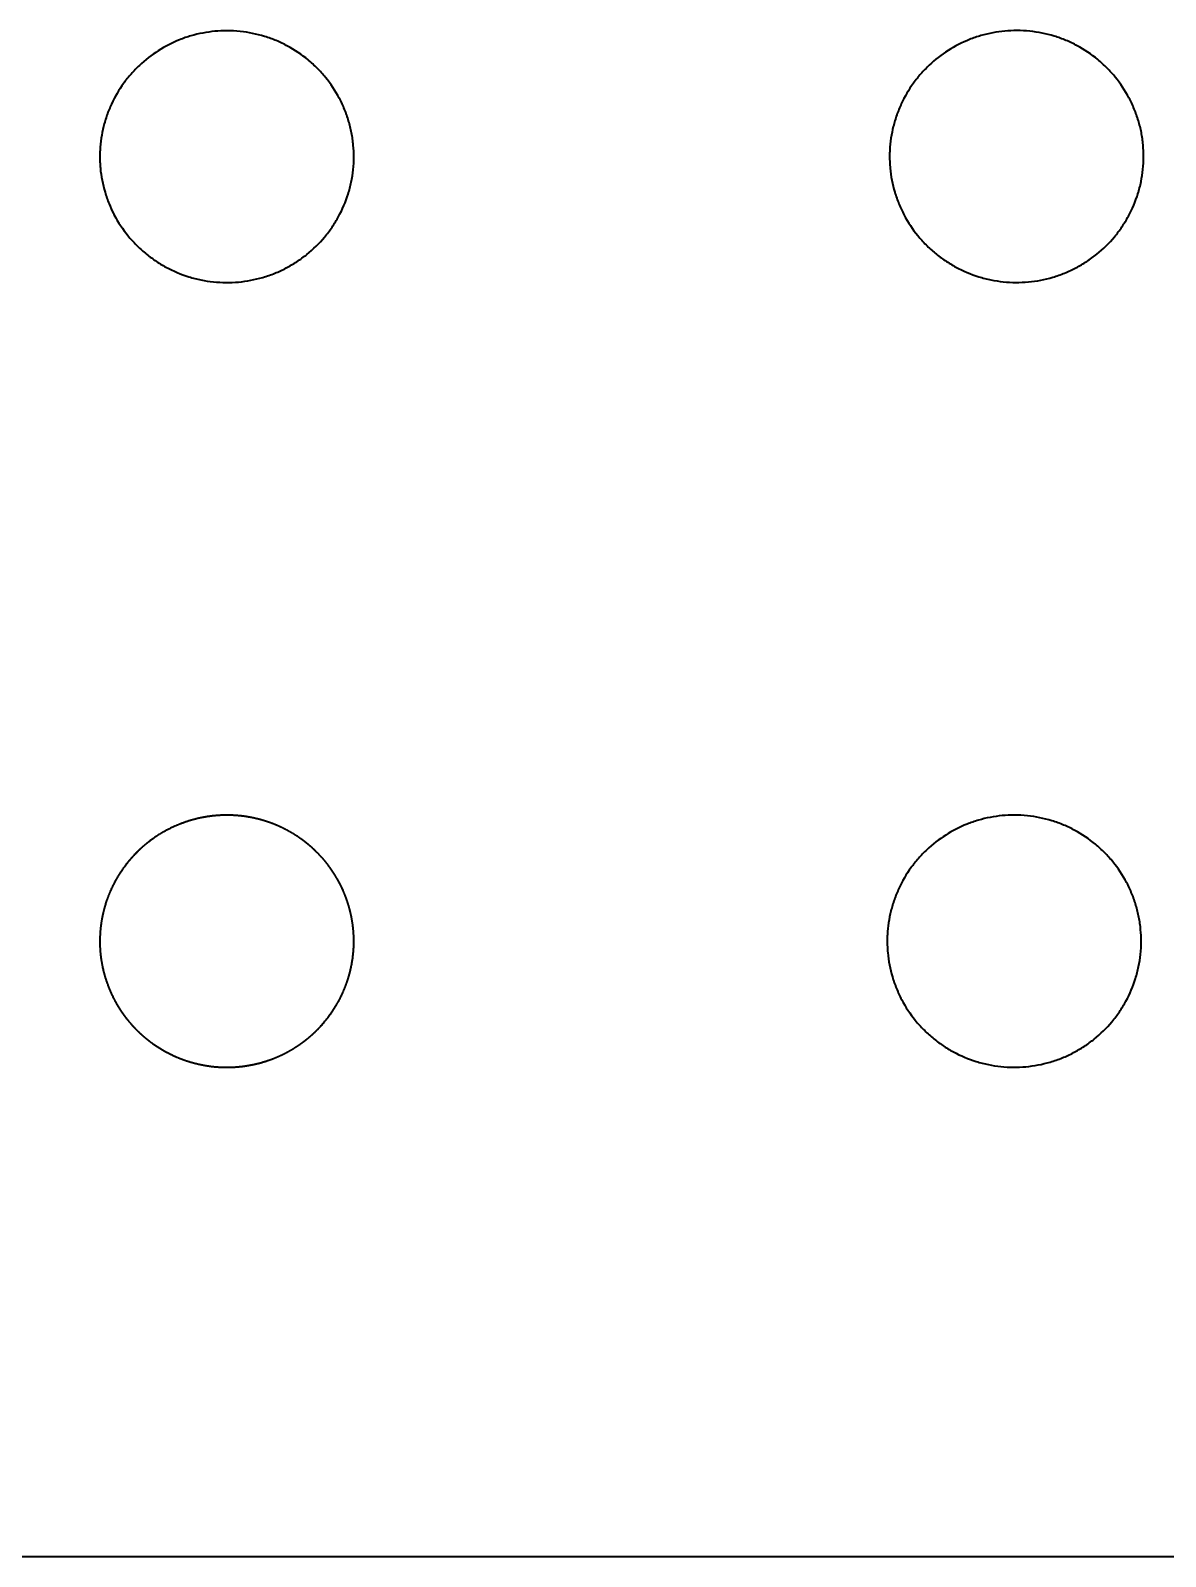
# Model space of a CAD drawing. Header units: millimetres. Extents: x 0 to 2809, y -1128 to 717.
# Drawn here: x 684.2 to 849.6, y -1085.6 to -863.4 of the extents above; entities that cross this region are included whole.
import ezdxf

# ---------------------------------------------------------------- set-up
doc = ezdxf.new("R2010")
doc.units = ezdxf.units.MM
doc.layers.add('Blocks', color=7, linetype='Continuous')
doc.layers.add('Blocks$Inner', color=7, linetype='Continuous', lineweight=25, true_color=0x007f00)
doc.layers.add('Blocks$Outline', color=7, linetype='Continuous', lineweight=35, true_color=0xff3f3f)

# ---------------------------------------------------------------- blocks, each defined once
blk = doc.blocks.new('Balcony Lounge Bench w Arm Top')
at = {"layer": 'Blocks$Inner'}
blk.add_lwpolyline([(644.49, 1263.61), (644.49, 1101.82), (644.49, 940.03), (644.49, 847.06), (644.49, 661.11), (644.49, 568.13), (644.49, 382.18), (644.49, 196.23)], dxfattribs=at)
for points, knots in [([(440.65, 863.46), (440.09, 863.46), (439.52, 863.44), (438.96, 863.38), (438.66, 863.36), (438.36, 863.32), (438.06, 863.28), (437.76, 863.23), (437.46, 863.18), (437.17, 863.13), (436.58, 863.01), (436, 862.87), (435.43, 862.7), (434.85, 862.53), (434.29, 862.33), (433.73, 862.1), (433.45, 861.98), (433.18, 861.86), (432.9, 861.73), (432.63, 861.61), (432.36, 861.47), (432.09, 861.33), (431.03, 860.76), (430.03, 860.1), (429.1, 859.34), (428.63, 858.96), (428.19, 858.55), (427.76, 858.13), (427.54, 857.91), (427.33, 857.69), (427.13, 857.47), (426.92, 857.24), (426.73, 857.02), (426.53, 856.78), (425.77, 855.85), (425.1, 854.86), (424.52, 853.79), (424.24, 853.26), (423.97, 852.7), (423.74, 852.15), (423.51, 851.59), (423.3, 851.02), (423.13, 850.44), (422.77, 849.29), (422.53, 848.11), (422.4, 846.89)], [245.081432, 245.081432, 245.081432, 245.081432, 247.565684, 247.565684, 247.565684, 248.901647, 248.901647, 248.901647, 250.230795, 250.230795, 250.230795, 252.87463, 252.87463, 252.87463, 255.519336, 255.519336, 255.519336, 256.849593, 256.849593, 256.849593, 258.185327, 258.185327, 258.185327, 263.483875, 263.483875, 263.483875, 266.139832, 266.139832, 266.139832, 267.474907, 267.474907, 267.474907, 268.80194, 268.80194, 268.80194, 274.095756, 274.095756, 274.095756, 276.762504, 276.762504, 276.762504, 279.410129, 279.410129, 279.410129, 284.715503, 284.715503, 284.715503, 284.715503]), ([(458.88, 843.02), (458.94, 843.63), (458.97, 844.24), (458.98, 844.85), (458.98, 845.46), (458.95, 846.07), (458.9, 846.68), (458.79, 847.89), (458.56, 849.07), (458.22, 850.24), (458.04, 850.82), (457.84, 851.4), (457.61, 851.96), (457.38, 852.52), (457.13, 853.07), (456.85, 853.61), (456.57, 854.14), (456.26, 854.66), (455.93, 855.17), (455.6, 855.67), (455.24, 856.16), (454.86, 856.64), (454.1, 857.58), (453.26, 858.44), (452.34, 859.21), (451.87, 859.6), (451.39, 859.96), (450.9, 860.3), (450.65, 860.47), (450.39, 860.63), (450.14, 860.79), (449.88, 860.94), (449.62, 861.1), (449.35, 861.24), (448.3, 861.81), (447.2, 862.28), (446.06, 862.64), (445.77, 862.73), (445.48, 862.81), (445.19, 862.88), (444.9, 862.96), (444.61, 863.03), (444.31, 863.09), (443.73, 863.21), (443.14, 863.3), (442.54, 863.36), (441.91, 863.43), (441.28, 863.46), (440.65, 863.46)], [213.978424, 213.978424, 213.978424, 213.978424, 215.811385, 215.811385, 215.811385, 217.640512, 217.640512, 217.640512, 221.279415, 221.279415, 221.279415, 223.112322, 223.112322, 223.112322, 224.93115, 224.93115, 224.93115, 226.746023, 226.746023, 226.746023, 228.574382, 228.574382, 228.574382, 232.218129, 232.218129, 232.218129, 234.037899, 234.037899, 234.037899, 234.954775, 234.954775, 234.954775, 235.868718, 235.868718, 235.868718, 239.503779, 239.503779, 239.503779, 240.41564, 240.41564, 240.41564, 241.332605, 241.332605, 241.332605, 243.154701, 243.154701, 243.154701, 245.081432, 245.081432, 245.081432, 245.081432]), ([(554.91, 863.11), (554.35, 863.11), (553.79, 863.08), (553.23, 863.03), (552.93, 863.01), (552.63, 862.97), (552.33, 862.93), (552.03, 862.88), (551.73, 862.83), (551.44, 862.78), (550.85, 862.66), (550.27, 862.52), (549.69, 862.35), (549.12, 862.18), (548.55, 861.98), (548, 861.75), (547.72, 861.64), (547.44, 861.52), (547.17, 861.39), (546.89, 861.26), (546.62, 861.13), (546.35, 860.98), (545.29, 860.42), (544.29, 859.75), (543.36, 859), (542.89, 858.62), (542.44, 858.21), (542.01, 857.78), (541.79, 857.57), (541.58, 857.35), (541.38, 857.13), (541.18, 856.9), (540.98, 856.67), (540.79, 856.44), (540.02, 855.51), (539.35, 854.52), (538.77, 853.45), (538.48, 852.92), (538.22, 852.37), (537.99, 851.81), (537.75, 851.25), (537.55, 850.68), (537.37, 850.1), (537.01, 848.95), (536.77, 847.77), (536.64, 846.55)], [245.115343, 245.115343, 245.115343, 245.115343, 247.579806, 247.579806, 247.579806, 248.91663, 248.91663, 248.91663, 250.246685, 250.246685, 250.246685, 252.892276, 252.892276, 252.892276, 255.5387, 255.5387, 255.5387, 256.869813, 256.869813, 256.869813, 258.206461, 258.206461, 258.206461, 263.508767, 263.508767, 263.508767, 266.166631, 266.166631, 266.166631, 267.502705, 267.502705, 267.502705, 268.83075, 268.83075, 268.83075, 274.128715, 274.128715, 274.128715, 276.797628, 276.797628, 276.797628, 279.447468, 279.447468, 279.447468, 284.757423, 284.757423, 284.757423, 284.757423]), ([(573.15, 842.66), (573.22, 843.27), (573.25, 843.88), (573.25, 844.49), (573.26, 845.1), (573.23, 845.71), (573.18, 846.31), (573.06, 847.52), (572.84, 848.71), (572.5, 849.87), (572.32, 850.45), (572.12, 851.03), (571.89, 851.6), (571.67, 852.16), (571.41, 852.71), (571.13, 853.24), (570.85, 853.78), (570.55, 854.3), (570.22, 854.8), (569.89, 855.31), (569.53, 855.8), (569.15, 856.27), (568.39, 857.21), (567.55, 858.07), (566.62, 858.85), (566.16, 859.23), (565.68, 859.6), (565.18, 859.93), (564.93, 860.1), (564.68, 860.27), (564.42, 860.43), (564.16, 860.58), (563.9, 860.74), (563.64, 860.88), (562.58, 861.46), (561.48, 861.92), (560.34, 862.28), (560.05, 862.37), (559.76, 862.45), (559.47, 862.53), (559.18, 862.6), (558.89, 862.67), (558.59, 862.73), (558, 862.85), (557.41, 862.95), (556.82, 863.01), (556.18, 863.08), (555.54, 863.11), (554.91, 863.11)], [214.01529, 214.01529, 214.01529, 214.01529, 215.847075, 215.847075, 215.847075, 217.675032, 217.675032, 217.675032, 221.311666, 221.311666, 221.311666, 223.143486, 223.143486, 223.143486, 224.961277, 224.961277, 224.961277, 226.775115, 226.775115, 226.775115, 228.602425, 228.602425, 228.602425, 232.244273, 232.244273, 232.244273, 234.063031, 234.063031, 234.063031, 234.979405, 234.979405, 234.979405, 235.892914, 235.892914, 235.892914, 239.526067, 239.526067, 239.526067, 240.437402, 240.437402, 240.437402, 241.353866, 241.353866, 241.353866, 243.175048, 243.175048, 243.175048, 245.115343, 245.115343, 245.115343, 245.115343]), ([(422.31, 844.99), (422.3, 843.81), (422.42, 842.64), (422.75, 840.9), (422.88, 840.33), (423.21, 839.2), (423.4, 838.65), (424.05, 837.02), (424.58, 835.98), (425.84, 833.99), (426.56, 833.07), (427.75, 831.81), (428.17, 831.4), (429.05, 830.63), (429.51, 830.26), (430.93, 829.24), (431.93, 828.65), (433.51, 827.92), (434.04, 827.7), (435.15, 827.31), (435.71, 827.14), (437.4, 826.72), (438.54, 826.55), (440.02, 826.47), (440.34, 826.46), (440.67, 826.46)], [144.265476, 144.265476, 144.265476, 144.265476, 149.398187, 149.398187, 151.964542, 151.964542, 154.530898, 154.530898, 159.663608, 159.663608, 164.796319, 164.796319, 167.362675, 167.362675, 169.92903, 169.92903, 175.061741, 175.061741, 177.628096, 177.628096, 180.194451, 180.194451, 185.327162, 185.327162, 186.74918, 186.74918, 186.74918, 186.74918]), ([(536.54, 844.62), (536.54, 843.44), (536.65, 842.27), (536.98, 840.54), (537.12, 839.96), (537.45, 838.84), (537.64, 838.29), (538.28, 836.66), (538.81, 835.62), (540.08, 833.64), (540.79, 832.72), (541.99, 831.45), (542.41, 831.05), (543.28, 830.28), (543.75, 829.91), (545.17, 828.88), (546.17, 828.3), (547.74, 827.57), (548.28, 827.35), (549.39, 826.96), (549.95, 826.79), (551.64, 826.37), (552.78, 826.2), (554.27, 826.12), (554.59, 826.11), (554.92, 826.11)], [144.317467, 144.317467, 144.317467, 144.317467, 149.451221, 149.451221, 152.018099, 152.018099, 154.584976, 154.584976, 159.71873, 159.71873, 164.852485, 164.852485, 167.419362, 167.419362, 169.98624, 169.98624, 175.119994, 175.119994, 177.686871, 177.686871, 180.253749, 180.253749, 185.387503, 185.387503, 186.831842, 186.831842, 186.831842, 186.831842]), ([(440.67, 826.46), (440.93, 826.46), (441.19, 826.47), (441.45, 826.48), (441.75, 826.49), (442.04, 826.51), (442.34, 826.54), (443.53, 826.65), (444.7, 826.87), (445.85, 827.22), (446.13, 827.3), (446.42, 827.39), (446.7, 827.49), (446.99, 827.59), (447.27, 827.7), (447.55, 827.82), (448.1, 828.04), (448.64, 828.3), (449.17, 828.58), (450.23, 829.14), (451.23, 829.8), (452.17, 830.56), (452.63, 830.94), (453.08, 831.35), (453.51, 831.77), (453.94, 832.2), (454.34, 832.64), (454.72, 833.1), (455.11, 833.57), (455.47, 834.05), (455.81, 834.55), (456.14, 835.05), (456.46, 835.57), (456.75, 836.11), (457.32, 837.17), (457.79, 838.29), (458.15, 839.44), (458.33, 840.03), (458.48, 840.62), (458.6, 841.21), (458.72, 841.81), (458.82, 842.41), (458.88, 843.02)], [186.74918, 186.74918, 186.74918, 186.74918, 187.542225, 187.542225, 187.542225, 188.45396, 188.45396, 188.45396, 192.089074, 192.089074, 192.089074, 193.003179, 193.003179, 193.003179, 193.919956, 193.919956, 193.919956, 195.739472, 195.739472, 195.739472, 199.383198, 199.383198, 199.383198, 201.211316, 201.211316, 201.211316, 203.026039, 203.026039, 203.026039, 204.844819, 204.844819, 204.844819, 206.677656, 206.677656, 206.677656, 210.316368, 210.316368, 210.316368, 212.145476, 212.145476, 212.145476, 213.978424, 213.978424, 213.978424, 213.978424]), ([(554.92, 826.11), (555.17, 826.11), (555.43, 826.12), (555.68, 826.13), (555.98, 826.14), (556.27, 826.16), (556.57, 826.19), (557.77, 826.3), (558.94, 826.52), (560.08, 826.86), (560.37, 826.95), (560.66, 827.04), (560.94, 827.14), (561.23, 827.24), (561.51, 827.35), (561.79, 827.46), (562.34, 827.69), (562.89, 827.94), (563.42, 828.22), (564.48, 828.78), (565.48, 829.44), (566.42, 830.2), (566.89, 830.59), (567.34, 830.99), (567.77, 831.42), (568.19, 831.84), (568.6, 832.28), (568.98, 832.74), (569.37, 833.21), (569.73, 833.69), (570.07, 834.19), (570.41, 834.69), (570.73, 835.22), (571.01, 835.75), (571.59, 836.82), (572.06, 837.93), (572.42, 839.08), (572.6, 839.67), (572.75, 840.26), (572.87, 840.85), (572.99, 841.45), (573.09, 842.05), (573.15, 842.66)], [186.831842, 186.831842, 186.831842, 186.831842, 187.595545, 187.595545, 187.595545, 188.506779, 188.506779, 188.506779, 192.139715, 192.139715, 192.139715, 193.053229, 193.053229, 193.053229, 193.96947, 193.96947, 193.96947, 195.787918, 195.787918, 195.787918, 199.429375, 199.429375, 199.429375, 201.256374, 201.256374, 201.256374, 203.069966, 203.069966, 203.069966, 204.887593, 204.887593, 204.887593, 206.719248, 206.719248, 206.719248, 210.355608, 210.355608, 210.355608, 212.183542, 212.183542, 212.183542, 214.01529, 214.01529, 214.01529, 214.01529]), ([(440.68, 748.42), (440.13, 748.42), (439.57, 748.39), (438.71, 748.31), (438.41, 748.28), (437.81, 748.19), (437.52, 748.14), (436.63, 747.97), (436.05, 747.83), (434.91, 747.49), (434.34, 747.29), (433.51, 746.95), (433.23, 746.83), (432.68, 746.57), (432.41, 746.44), (431.08, 745.73), (430.08, 745.07), (428.68, 743.93), (428.23, 743.52), (427.59, 742.88), (427.38, 742.66), (426.97, 742.22), (426.77, 741.99), (425.81, 740.83), (425.14, 739.83), (424.28, 738.23), (424.01, 737.68), (423.55, 736.56), (423.34, 735.99), (422.81, 734.27), (422.56, 733.08), (422.43, 731.87)], [200.649698, 200.649698, 200.649698, 200.649698, 203.10879, 203.10879, 204.435421, 204.435421, 205.762051, 205.762051, 208.415313, 208.415313, 211.068574, 211.068574, 212.395205, 212.395205, 213.721835, 213.721835, 219.028358, 219.028358, 221.681619, 221.681619, 223.00825, 223.00825, 224.33488, 224.33488, 229.641403, 229.641403, 232.294664, 232.294664, 234.947926, 234.947926, 240.254448, 240.254448, 240.254448, 240.254448]), ([(458.89, 727.96), (458.96, 728.57), (458.99, 729.18), (459, 729.79), (459, 730.4), (458.98, 731.01), (458.92, 731.62), (458.81, 732.83), (458.58, 734.02), (458.24, 735.18), (458.07, 735.76), (457.87, 736.34), (457.64, 736.91), (457.41, 737.47), (457.16, 738.02), (456.88, 738.55), (456.6, 739.09), (456.3, 739.61), (455.97, 740.11), (455.63, 740.62), (455.28, 741.11), (454.9, 741.58), (454.14, 742.52), (453.3, 743.38), (452.38, 744.16), (451.91, 744.54), (451.44, 744.9), (450.94, 745.24), (450.69, 745.41), (450.44, 745.58), (450.18, 745.74), (449.92, 745.89), (449.66, 746.04), (449.4, 746.19), (448.35, 746.76), (447.25, 747.23), (446.11, 747.59), (445.82, 747.68), (445.53, 747.76), (445.24, 747.84), (444.95, 747.91), (444.66, 747.98), (444.36, 748.04), (443.78, 748.16), (443.19, 748.25), (442.59, 748.32), (441.96, 748.38), (441.32, 748.42), (440.68, 748.42)], [169.522504, 169.522504, 169.522504, 169.522504, 171.355623, 171.355623, 171.355623, 173.184911, 173.184911, 173.184911, 176.824255, 176.824255, 176.824255, 178.657424, 178.657424, 178.657424, 180.47653, 180.47653, 180.47653, 182.291717, 182.291717, 182.291717, 184.120421, 184.120421, 184.120421, 187.764841, 187.764841, 187.764841, 189.58498, 189.58498, 189.58498, 190.50204, 190.50204, 190.50204, 191.416157, 191.416157, 191.416157, 195.051915, 195.051915, 195.051915, 195.963949, 195.963949, 195.963949, 196.881087, 196.881087, 196.881087, 198.703518, 198.703518, 198.703518, 200.649698, 200.649698, 200.649698, 200.649698]), ([(573.16, 727.96), (573.22, 728.57), (573.25, 729.18), (573.26, 729.79), (573.26, 730.4), (573.24, 731.01), (573.18, 731.62), (573.07, 732.83), (572.84, 734.01), (572.5, 735.18), (572.33, 735.76), (572.13, 736.34), (571.9, 736.9), (571.67, 737.46), (571.42, 738.01), (571.14, 738.55), (570.86, 739.08), (570.55, 739.6), (570.22, 740.11), (569.89, 740.61), (569.54, 741.1), (569.16, 741.58), (568.4, 742.52), (567.56, 743.38), (566.63, 744.15), (566.17, 744.54), (565.69, 744.9), (565.19, 745.24), (564.94, 745.41), (564.69, 745.58), (564.43, 745.73), (564.17, 745.89), (563.91, 746.04), (563.65, 746.19), (562.59, 746.76), (561.49, 747.23), (560.35, 747.59), (560.06, 747.68), (559.78, 747.76), (559.49, 747.83), (559.19, 747.91), (558.9, 747.98), (558.6, 748.04), (558.02, 748.16), (557.43, 748.25), (556.83, 748.32), (556.19, 748.38), (555.56, 748.42), (554.92, 748.42)], [169.535839, 169.535839, 169.535839, 169.535839, 171.367728, 171.367728, 171.367728, 173.195797, 173.195797, 173.195797, 176.832695, 176.832695, 176.832695, 178.664664, 178.664664, 178.664664, 180.482611, 180.482611, 180.482611, 182.296618, 182.296618, 182.296618, 184.124113, 184.124113, 184.124113, 187.766328, 187.766328, 187.766328, 189.585286, 189.585286, 189.585286, 190.501761, 190.501761, 190.501761, 191.415364, 191.415364, 191.415364, 195.048912, 195.048912, 195.048912, 195.960349, 195.960349, 195.960349, 196.876915, 196.876915, 196.876915, 198.698291, 198.698291, 198.698291, 200.64309, 200.64309, 200.64309, 200.64309]), ([(422.33, 729.92), (422.33, 728.74), (422.44, 727.57), (422.78, 725.84), (422.91, 725.26), (423.24, 724.13), (423.43, 723.58), (424.08, 721.96), (424.61, 720.92), (425.87, 718.94), (426.59, 718.02), (427.78, 716.75), (428.2, 716.35), (429.07, 715.58), (429.53, 715.21), (430.95, 714.19), (431.95, 713.6), (433.53, 712.87), (434.07, 712.65), (435.17, 712.26), (435.73, 712.1), (437.41, 711.68), (438.55, 711.51), (440.04, 711.43), (440.36, 711.42), (440.69, 711.42)], [99.886375, 99.886375, 99.886375, 99.886375, 105.015092, 105.015092, 107.579451, 107.579451, 110.143809, 110.143809, 115.272526, 115.272526, 120.401243, 120.401243, 122.965602, 122.965602, 125.529961, 125.529961, 130.658678, 130.658678, 133.223036, 133.223036, 135.787395, 135.787395, 140.916112, 140.916112, 142.34926, 142.34926, 142.34926, 142.34926]), ([(536.55, 729.92), (536.55, 728.74), (536.66, 727.57), (536.99, 725.84), (537.13, 725.26), (537.46, 724.14), (537.65, 723.59), (538.3, 721.96), (538.82, 720.92), (540.09, 718.94), (540.8, 718.02), (542, 716.75), (542.42, 716.35), (543.29, 715.58), (543.76, 715.21), (545.18, 714.19), (546.17, 713.61), (547.75, 712.87), (548.29, 712.65), (549.39, 712.26), (549.95, 712.1), (551.64, 711.68), (552.78, 711.51), (554.27, 711.43), (554.6, 711.42), (554.92, 711.42)], [99.882489, 99.882489, 99.882489, 99.882489, 105.015222, 105.015222, 107.581588, 107.581588, 110.147954, 110.147954, 115.280687, 115.280687, 120.41342, 120.41342, 122.979786, 122.979786, 125.546152, 125.546152, 130.678885, 130.678885, 133.245251, 133.245251, 135.811617, 135.811617, 140.94435, 140.94435, 142.379359, 142.379359, 142.379359, 142.379359]), ([(448.94, 713.41), (449.03, 713.45), (449.1, 713.49), (449.17, 713.52), (450.23, 714.09), (451.23, 714.75), (452.17, 715.51), (452.63, 715.89), (453.08, 716.29), (453.51, 716.72), (453.94, 717.14), (454.34, 717.58), (454.73, 718.05), (455.11, 718.51), (455.47, 718.99), (455.81, 719.49), (456.15, 719.99), (456.47, 720.52), (456.76, 721.05), (457.33, 722.12), (457.8, 723.23), (458.16, 724.39), (458.34, 724.97), (458.49, 725.56), (458.61, 726.15), (458.74, 726.75), (458.83, 727.36), (458.89, 727.96)], [151.03845, 151.03845, 151.03845, 151.03845, 151.282933, 151.282933, 151.282933, 154.926727, 154.926727, 154.926727, 156.754913, 156.754913, 156.754913, 158.569679, 158.569679, 158.569679, 160.388484, 160.388484, 160.388484, 162.221369, 162.221369, 162.221369, 165.860231, 165.860231, 165.860231, 167.68943, 167.68943, 167.68943, 169.522504, 169.522504, 169.522504, 169.522504]), ([(563.2, 713.41), (563.28, 713.45), (563.35, 713.49), (563.42, 713.53), (564.48, 714.09), (565.48, 714.75), (566.42, 715.51), (566.89, 715.89), (567.34, 716.29), (567.77, 716.72), (568.19, 717.14), (568.6, 717.59), (568.98, 718.05), (569.37, 718.51), (569.73, 719), (570.07, 719.5), (570.41, 720), (570.73, 720.52), (571.01, 721.06), (571.59, 722.12), (572.06, 723.23), (572.42, 724.39), (572.6, 724.97), (572.75, 725.56), (572.87, 726.16), (573, 726.75), (573.09, 727.36), (573.16, 727.96)], [151.070178, 151.070178, 151.070178, 151.070178, 151.307756, 151.307756, 151.307756, 154.949343, 154.949343, 154.949343, 156.776409, 156.776409, 156.776409, 158.590064, 158.590064, 158.590064, 160.407752, 160.407752, 160.407752, 162.239473, 162.239473, 162.239473, 165.87598, 165.87598, 165.87598, 167.703998, 167.703998, 167.703998, 169.535839, 169.535839, 169.535839, 169.535839]), ([(440.69, 711.42), (440.94, 711.42), (441.19, 711.42), (441.44, 711.43), (441.74, 711.45), (442.04, 711.47), (442.34, 711.49), (443.53, 711.6), (444.69, 711.83), (445.84, 712.17), (446.13, 712.25), (446.41, 712.35), (446.7, 712.45), (446.98, 712.54), (447.26, 712.65), (447.54, 712.77), (448.01, 712.96), (448.48, 713.17), (448.94, 713.41)], [142.34926, 142.34926, 142.34926, 142.34926, 143.113423, 143.113423, 143.113423, 144.025235, 144.025235, 144.025235, 147.660553, 147.660553, 147.660553, 148.574684, 148.574684, 148.574684, 149.491513, 149.491513, 149.491513, 151.03845, 151.03845, 151.03845, 151.03845]), ([(554.92, 711.42), (555.17, 711.42), (555.42, 711.42), (555.68, 711.43), (555.97, 711.45), (556.27, 711.47), (556.57, 711.49), (557.76, 711.6), (558.93, 711.83), (560.08, 712.17), (560.37, 712.25), (560.66, 712.35), (560.94, 712.45), (561.23, 712.55), (561.51, 712.65), (561.79, 712.77), (562.26, 712.96), (562.73, 713.17), (563.2, 713.41)], [142.379359, 142.379359, 142.379359, 142.379359, 143.143091, 143.143091, 143.143091, 144.054371, 144.054371, 144.054371, 147.687472, 147.687472, 147.687472, 148.601023, 148.601023, 148.601023, 149.517304, 149.517304, 149.517304, 151.070178, 151.070178, 151.070178, 151.070178])]:
    blk.add_open_spline(points, degree=3, knots=knots, dxfattribs=at)
for points in [[(422.4, 846.89), (422.34, 846.26), (422.31, 845.62), (422.31, 844.99)], [(536.64, 846.55), (536.58, 845.91), (536.54, 845.26), (536.54, 844.62)], [(422.43, 731.87), (422.37, 731.22), (422.33, 730.57), (422.33, 729.92)], [(536.65, 731.87), (536.59, 731.22), (536.55, 730.57), (536.55, 729.92)]]:
    blk.add_open_spline(points, degree=3, dxfattribs=at)
blk.add_rational_spline([(554.92, 748.42), (554.36, 748.42), (553.8, 748.39), (553.25, 748.34), (552.95, 748.31), (552.64, 748.28), (552.34, 748.24), (552.05, 748.19), (551.75, 748.14), (551.45, 748.09), (550.86, 747.97), (550.28, 747.83), (549.71, 747.66), (549.13, 747.49), (548.57, 747.29), (548.01, 747.06), (547.73, 746.95), (547.46, 746.83), (547.18, 746.7), (546.91, 746.57), (546.64, 746.44), (546.37, 746.29), (545.3, 745.73), (544.3, 745.06), (543.37, 744.31), (542.9, 743.93), (542.46, 743.52), (542.03, 743.1), (541.81, 742.88), (541.6, 742.66), (541.39, 742.44), (541.19, 742.21), (540.99, 741.99), (540.8, 741.75), (540.03, 740.82), (539.36, 739.83), (538.79, 738.76), (538.5, 738.23), (538.23, 737.68), (538, 737.12), (537.76, 736.56), (537.56, 735.99), (537.38, 735.42), (537.03, 734.26), (536.78, 733.08), (536.65, 731.87)], [0.999999999902, 0.999999999902, 0.999999999902, 0.999999999902, 0.999999999901, 0.999999999901, 0.999999999901, 0.999999999901, 0.999999999901, 0.999999999901, 0.999999999901, 0.999999999901, 0.999999999901, 0.999999999901, 0.999999999901, 0.999999999901, 0.999999999901, 0.9999999999, 0.9999999999, 0.9999999999, 0.9999999999, 0.9999999999, 0.9999999999, 0.9999999999, 0.9999999999, 0.9999999999, 0.999999999899, 0.999999999899, 0.999999999899, 0.999999999899, 0.999999999899, 0.999999999899, 0.999999999899, 0.999999999899, 0.999999999899, 0.999999999899, 0.999999999899, 0.999999999899, 0.999999999898, 0.999999999898, 0.999999999898, 0.999999999898, 0.999999999898, 0.999999999932, 0.999999999966, 1], degree=3, knots=[200.64309, 200.64309, 200.64309, 200.64309, 203.10151, 203.10151, 203.10151, 204.438451, 204.438451, 204.438451, 205.768619, 205.768619, 205.768619, 208.414425, 208.414425, 208.414425, 211.061044, 211.061044, 211.061044, 212.392246, 212.392246, 212.392246, 213.728983, 213.728983, 213.728983, 219.031577, 219.031577, 219.031577, 221.689538, 221.689538, 221.689538, 223.025664, 223.025664, 223.025664, 224.353758, 224.353758, 224.353758, 229.651849, 229.651849, 229.651849, 232.320814, 232.320814, 232.320814, 234.970711, 234.970711, 234.970711, 240.280787, 240.280787, 240.280787, 240.280787], dxfattribs=at)
at = {"layer": 'Blocks$Outline'}
for points, knots in [([(644.49, 218.23), (644.49, 272.88), (644.49, 327.53), (644.49, 382.18), (644.49, 444.16), (644.49, 506.15), (644.49, 568.13), (644.49, 599.12), (644.49, 630.11), (644.49, 661.11), (644.49, 723.09), (644.49, 785.07), (644.49, 847.06), (644.49, 878.05), (644.49, 909.04), (644.49, 940.03), (644.49, 993.96), (644.49, 1047.89), (644.49, 1101.82), (644.49, 1148.42), (644.49, 1195.01), (644.49, 1241.61)], [-1197.190935, -1197.190935, -1197.190935, -1197.190935, -1196.309244, -1196.309244, -1196.309244, -1195.309244, -1195.309244, -1195.309244, -1194.309244, -1194.309244, -1194.309244, -1193.309244, -1193.309244, -1193.309244, -1192.309244, -1192.309244, -1192.309244, -1191.309244, -1191.309244, -1191.309244, -1190.445229, -1190.445229, -1190.445229, -1190.445229]), ([(422.31, 844.99), (422.31, 845.62), (422.34, 846.26), (422.4, 846.89), (422.53, 848.11), (422.77, 849.29), (423.13, 850.44), (423.3, 851.02), (423.51, 851.59), (423.74, 852.15), (423.97, 852.7), (424.24, 853.26), (424.52, 853.79), (425.1, 854.86), (425.77, 855.85), (426.53, 856.78), (426.73, 857.02), (426.92, 857.24), (427.13, 857.47), (427.33, 857.69), (427.54, 857.91), (427.76, 858.13), (428.19, 858.55), (428.63, 858.96), (429.1, 859.34), (430.03, 860.1), (431.03, 860.76), (432.09, 861.33), (432.36, 861.47), (432.63, 861.61), (432.9, 861.73), (433.18, 861.86), (433.45, 861.98), (433.73, 862.1), (434.29, 862.33), (434.85, 862.53), (435.43, 862.7), (436, 862.87), (436.58, 863.01), (437.17, 863.13), (437.46, 863.18), (437.76, 863.23), (438.06, 863.28), (438.36, 863.32), (438.66, 863.36), (438.96, 863.38), (439.52, 863.44), (440.09, 863.46), (440.65, 863.46), (441.28, 863.46), (441.91, 863.43), (442.54, 863.36), (443.14, 863.3), (443.73, 863.21), (444.31, 863.09), (444.61, 863.03), (444.9, 862.96), (445.19, 862.88), (445.48, 862.81), (445.77, 862.73), (446.06, 862.64), (447.2, 862.28), (448.3, 861.81), (449.35, 861.24), (449.62, 861.1), (449.88, 860.94), (450.14, 860.79), (450.39, 860.63), (450.65, 860.47), (450.9, 860.3), (451.39, 859.96), (451.87, 859.6), (452.34, 859.21), (453.26, 858.44), (454.1, 857.58), (454.86, 856.64), (455.24, 856.16), (455.6, 855.67), (455.93, 855.17), (456.26, 854.66), (456.57, 854.14), (456.85, 853.61), (457.13, 853.07), (457.38, 852.52), (457.61, 851.96), (457.84, 851.4), (458.04, 850.82), (458.22, 850.24), (458.56, 849.07), (458.79, 847.89), (458.9, 846.68), (458.95, 846.07), (458.98, 845.46), (458.98, 844.85), (458.97, 844.24), (458.94, 843.63), (458.88, 843.02), (458.82, 842.41), (458.72, 841.81), (458.6, 841.21), (458.48, 840.62), (458.33, 840.03), (458.15, 839.44), (457.79, 838.29), (457.32, 837.17), (456.75, 836.11), (456.46, 835.57), (456.14, 835.05), (455.81, 834.55), (455.47, 834.05), (455.11, 833.57), (454.72, 833.1), (454.34, 832.64), (453.94, 832.2), (453.51, 831.77), (453.08, 831.35), (452.63, 830.94), (452.17, 830.56), (451.23, 829.8), (450.23, 829.14), (449.17, 828.58), (448.64, 828.3), (448.1, 828.04), (447.55, 827.82), (447.27, 827.7), (446.99, 827.59), (446.7, 827.49), (446.42, 827.39), (446.13, 827.3), (445.85, 827.22), (444.7, 826.87), (443.53, 826.65), (442.34, 826.54), (442.04, 826.51), (441.75, 826.49), (441.45, 826.48), (441.19, 826.47), (440.93, 826.46), (440.67, 826.46), (440.34, 826.46), (440.02, 826.47), (438.54, 826.55), (437.4, 826.72), (435.71, 827.14), (435.15, 827.31), (434.04, 827.7), (433.51, 827.92), (431.93, 828.65), (430.93, 829.24), (429.51, 830.26), (429.05, 830.63), (428.17, 831.4), (427.75, 831.81), (426.56, 833.07), (425.84, 833.99), (424.58, 835.98), (424.05, 837.02), (423.4, 838.65), (423.21, 839.2), (422.88, 840.33), (422.75, 840.9), (422.42, 842.64), (422.3, 843.81), (422.31, 844.99)], [-286.623228, -286.623228, -286.623228, -286.623228, -284.715503, -284.715503, -284.715503, -279.410129, -279.410129, -279.410129, -276.762504, -276.762504, -276.762504, -274.095756, -274.095756, -274.095756, -268.80194, -268.80194, -268.80194, -267.474907, -267.474907, -267.474907, -266.139832, -266.139832, -266.139832, -263.483875, -263.483875, -263.483875, -258.185327, -258.185327, -258.185327, -256.849593, -256.849593, -256.849593, -255.519336, -255.519336, -255.519336, -252.87463, -252.87463, -252.87463, -250.230795, -250.230795, -250.230795, -248.901647, -248.901647, -248.901647, -247.565684, -247.565684, -247.565684, -245.081432, -245.081432, -245.081432, -243.154701, -243.154701, -243.154701, -241.332605, -241.332605, -241.332605, -240.41564, -240.41564, -240.41564, -239.503779, -239.503779, -239.503779, -235.868718, -235.868718, -235.868718, -234.954775, -234.954775, -234.954775, -234.037899, -234.037899, -234.037899, -232.218129, -232.218129, -232.218129, -228.574382, -228.574382, -228.574382, -226.746023, -226.746023, -226.746023, -224.93115, -224.93115, -224.93115, -223.112322, -223.112322, -223.112322, -221.279415, -221.279415, -221.279415, -217.640512, -217.640512, -217.640512, -215.811385, -215.811385, -215.811385, -213.978424, -213.978424, -213.978424, -212.145476, -212.145476, -212.145476, -210.316368, -210.316368, -210.316368, -206.677656, -206.677656, -206.677656, -204.844819, -204.844819, -204.844819, -203.026039, -203.026039, -203.026039, -201.211316, -201.211316, -201.211316, -199.383198, -199.383198, -199.383198, -195.739472, -195.739472, -195.739472, -193.919956, -193.919956, -193.919956, -193.003179, -193.003179, -193.003179, -192.089074, -192.089074, -192.089074, -188.45396, -188.45396, -188.45396, -187.542225, -187.542225, -187.542225, -186.74918, -186.74918, -186.74918, -185.327162, -185.327162, -180.194451, -180.194451, -177.628096, -177.628096, -175.061741, -175.061741, -169.92903, -169.92903, -167.362675, -167.362675, -164.796319, -164.796319, -159.663608, -159.663608, -154.530898, -154.530898, -151.964542, -151.964542, -149.398187, -149.398187, -144.265476, -144.265476, -144.265476, -144.265476]), ([(536.54, 844.62), (536.54, 845.26), (536.58, 845.91), (536.64, 846.55), (536.77, 847.77), (537.01, 848.95), (537.37, 850.1), (537.55, 850.68), (537.75, 851.25), (537.99, 851.81), (538.22, 852.37), (538.48, 852.92), (538.77, 853.45), (539.35, 854.52), (540.02, 855.51), (540.79, 856.44), (540.98, 856.67), (541.18, 856.9), (541.38, 857.13), (541.58, 857.35), (541.79, 857.57), (542.01, 857.78), (542.44, 858.21), (542.89, 858.62), (543.36, 859), (544.29, 859.75), (545.29, 860.42), (546.35, 860.98), (546.62, 861.13), (546.89, 861.26), (547.17, 861.39), (547.44, 861.52), (547.72, 861.64), (548, 861.75), (548.55, 861.98), (549.12, 862.18), (549.69, 862.35), (550.27, 862.52), (550.85, 862.66), (551.44, 862.78), (551.73, 862.83), (552.03, 862.88), (552.33, 862.93), (552.63, 862.97), (552.93, 863.01), (553.23, 863.03), (553.79, 863.08), (554.35, 863.11), (554.91, 863.11), (555.54, 863.11), (556.18, 863.08), (556.82, 863.01), (557.41, 862.95), (558, 862.85), (558.59, 862.73), (558.89, 862.67), (559.18, 862.6), (559.47, 862.53), (559.76, 862.45), (560.05, 862.37), (560.34, 862.28), (561.48, 861.92), (562.58, 861.46), (563.64, 860.88), (563.9, 860.74), (564.16, 860.58), (564.42, 860.43), (564.68, 860.27), (564.93, 860.1), (565.18, 859.93), (565.68, 859.6), (566.16, 859.23), (566.62, 858.85), (567.55, 858.07), (568.39, 857.21), (569.15, 856.27), (569.53, 855.8), (569.89, 855.31), (570.22, 854.8), (570.55, 854.3), (570.85, 853.78), (571.13, 853.24), (571.41, 852.71), (571.67, 852.16), (571.89, 851.6), (572.12, 851.03), (572.32, 850.45), (572.5, 849.87), (572.84, 848.71), (573.06, 847.52), (573.18, 846.31), (573.23, 845.71), (573.26, 845.1), (573.25, 844.49), (573.25, 843.88), (573.22, 843.27), (573.15, 842.66), (573.09, 842.05), (572.99, 841.45), (572.87, 840.85), (572.75, 840.26), (572.6, 839.67), (572.42, 839.08), (572.06, 837.93), (571.59, 836.82), (571.01, 835.75), (570.73, 835.22), (570.41, 834.69), (570.07, 834.19), (569.73, 833.69), (569.37, 833.21), (568.98, 832.74), (568.6, 832.28), (568.19, 831.84), (567.77, 831.42), (567.34, 830.99), (566.89, 830.59), (566.42, 830.2), (565.48, 829.44), (564.48, 828.78), (563.42, 828.22), (562.89, 827.94), (562.34, 827.69), (561.79, 827.46), (561.51, 827.35), (561.23, 827.24), (560.94, 827.14), (560.66, 827.04), (560.37, 826.95), (560.08, 826.86), (558.94, 826.52), (557.77, 826.3), (556.57, 826.19), (556.27, 826.16), (555.98, 826.14), (555.68, 826.13), (555.43, 826.12), (555.17, 826.11), (554.92, 826.11), (554.59, 826.11), (554.27, 826.12), (552.78, 826.2), (551.64, 826.37), (549.95, 826.79), (549.39, 826.96), (548.28, 827.35), (547.74, 827.57), (546.17, 828.3), (545.17, 828.88), (543.75, 829.91), (543.28, 830.28), (542.41, 831.05), (541.99, 831.45), (540.79, 832.72), (540.08, 833.64), (538.81, 835.62), (538.28, 836.66), (537.64, 838.29), (537.45, 838.84), (537.12, 839.96), (536.98, 840.54), (536.65, 842.27), (536.54, 843.44), (536.54, 844.62)], [-286.696178, -286.696178, -286.696178, -286.696178, -284.757423, -284.757423, -284.757423, -279.447468, -279.447468, -279.447468, -276.797628, -276.797628, -276.797628, -274.128715, -274.128715, -274.128715, -268.83075, -268.83075, -268.83075, -267.502705, -267.502705, -267.502705, -266.166631, -266.166631, -266.166631, -263.508767, -263.508767, -263.508767, -258.206461, -258.206461, -258.206461, -256.869813, -256.869813, -256.869813, -255.5387, -255.5387, -255.5387, -252.892276, -252.892276, -252.892276, -250.246685, -250.246685, -250.246685, -248.91663, -248.91663, -248.91663, -247.579806, -247.579806, -247.579806, -245.115343, -245.115343, -245.115343, -243.175048, -243.175048, -243.175048, -241.353866, -241.353866, -241.353866, -240.437402, -240.437402, -240.437402, -239.526067, -239.526067, -239.526067, -235.892914, -235.892914, -235.892914, -234.979405, -234.979405, -234.979405, -234.063031, -234.063031, -234.063031, -232.244273, -232.244273, -232.244273, -228.602425, -228.602425, -228.602425, -226.775115, -226.775115, -226.775115, -224.961277, -224.961277, -224.961277, -223.143486, -223.143486, -223.143486, -221.311666, -221.311666, -221.311666, -217.675032, -217.675032, -217.675032, -215.847075, -215.847075, -215.847075, -214.01529, -214.01529, -214.01529, -212.183542, -212.183542, -212.183542, -210.355608, -210.355608, -210.355608, -206.719248, -206.719248, -206.719248, -204.887593, -204.887593, -204.887593, -203.069966, -203.069966, -203.069966, -201.256374, -201.256374, -201.256374, -199.429375, -199.429375, -199.429375, -195.787918, -195.787918, -195.787918, -193.96947, -193.96947, -193.96947, -193.053229, -193.053229, -193.053229, -192.139715, -192.139715, -192.139715, -188.506779, -188.506779, -188.506779, -187.595545, -187.595545, -187.595545, -186.831842, -186.831842, -186.831842, -185.387503, -185.387503, -180.253749, -180.253749, -177.686871, -177.686871, -175.119994, -175.119994, -169.98624, -169.98624, -167.419362, -167.419362, -164.852485, -164.852485, -159.71873, -159.71873, -154.584976, -154.584976, -152.018099, -152.018099, -149.451221, -149.451221, -144.317467, -144.317467, -144.317467, -144.317467]), ([(422.33, 729.92), (422.33, 730.57), (422.37, 731.22), (422.43, 731.87), (422.56, 733.08), (422.81, 734.27), (423.34, 735.99), (423.55, 736.56), (424.01, 737.68), (424.28, 738.23), (425.14, 739.83), (425.81, 740.83), (426.77, 741.99), (426.97, 742.22), (427.38, 742.66), (427.59, 742.88), (428.23, 743.52), (428.68, 743.93), (430.08, 745.07), (431.08, 745.73), (432.41, 746.44), (432.68, 746.57), (433.23, 746.83), (433.51, 746.95), (434.34, 747.29), (434.91, 747.49), (436.05, 747.83), (436.63, 747.97), (437.52, 748.14), (437.81, 748.19), (438.41, 748.28), (438.71, 748.31), (439.57, 748.39), (440.13, 748.42), (440.68, 748.42), (441.32, 748.42), (441.96, 748.38), (442.59, 748.32), (443.19, 748.25), (443.78, 748.16), (444.36, 748.04), (444.66, 747.98), (444.95, 747.91), (445.24, 747.84), (445.53, 747.76), (445.82, 747.68), (446.11, 747.59), (447.25, 747.23), (448.35, 746.76), (449.4, 746.19), (449.66, 746.04), (449.92, 745.89), (450.18, 745.74), (450.44, 745.58), (450.69, 745.41), (450.94, 745.24), (451.44, 744.9), (451.91, 744.54), (452.38, 744.16), (453.3, 743.38), (454.14, 742.52), (454.9, 741.58), (455.28, 741.11), (455.63, 740.62), (455.97, 740.11), (456.3, 739.61), (456.6, 739.09), (456.88, 738.55), (457.16, 738.02), (457.41, 737.47), (457.64, 736.91), (457.87, 736.34), (458.07, 735.76), (458.24, 735.18), (458.58, 734.02), (458.81, 732.83), (458.92, 731.62), (458.98, 731.01), (459, 730.4), (459, 729.79), (458.99, 729.18), (458.96, 728.57), (458.89, 727.96), (458.83, 727.36), (458.74, 726.75), (458.61, 726.15), (458.49, 725.56), (458.34, 724.97), (458.16, 724.39), (457.8, 723.23), (457.33, 722.12), (456.76, 721.05), (456.47, 720.52), (456.15, 719.99), (455.81, 719.49), (455.47, 718.99), (455.11, 718.51), (454.73, 718.05), (454.34, 717.58), (453.94, 717.14), (453.51, 716.72), (453.08, 716.29), (452.63, 715.89), (452.17, 715.51), (451.23, 714.75), (450.23, 714.09), (449.17, 713.52), (449.1, 713.49), (449.03, 713.45), (448.94, 713.41), (448.48, 713.17), (448.01, 712.96), (447.54, 712.77), (447.26, 712.65), (446.98, 712.54), (446.7, 712.45), (446.41, 712.35), (446.13, 712.25), (445.84, 712.17), (444.69, 711.83), (443.53, 711.6), (442.34, 711.49), (442.04, 711.47), (441.74, 711.45), (441.44, 711.43), (441.19, 711.42), (440.94, 711.42), (440.69, 711.42), (440.36, 711.42), (440.04, 711.43), (438.55, 711.51), (437.41, 711.68), (435.73, 712.1), (435.17, 712.26), (434.07, 712.65), (433.53, 712.87), (431.95, 713.6), (430.95, 714.19), (429.53, 715.21), (429.07, 715.58), (428.2, 716.35), (427.78, 716.75), (426.59, 718.02), (425.87, 718.94), (424.61, 720.92), (424.08, 721.96), (423.43, 723.58), (423.24, 724.13), (422.91, 725.26), (422.78, 725.84), (422.44, 727.57), (422.33, 728.74), (422.33, 729.92)], [-242.207396, -242.207396, -242.207396, -242.207396, -240.254448, -240.254448, -240.254448, -234.947926, -234.947926, -232.294664, -232.294664, -229.641403, -229.641403, -224.33488, -224.33488, -223.00825, -223.00825, -221.681619, -221.681619, -219.028358, -219.028358, -213.721835, -213.721835, -212.395205, -212.395205, -211.068574, -211.068574, -208.415313, -208.415313, -205.762051, -205.762051, -204.435421, -204.435421, -203.10879, -203.10879, -200.649698, -200.649698, -200.649698, -198.703518, -198.703518, -198.703518, -196.881087, -196.881087, -196.881087, -195.963949, -195.963949, -195.963949, -195.051915, -195.051915, -195.051915, -191.416157, -191.416157, -191.416157, -190.50204, -190.50204, -190.50204, -189.58498, -189.58498, -189.58498, -187.764841, -187.764841, -187.764841, -184.120421, -184.120421, -184.120421, -182.291717, -182.291717, -182.291717, -180.47653, -180.47653, -180.47653, -178.657424, -178.657424, -178.657424, -176.824255, -176.824255, -176.824255, -173.184911, -173.184911, -173.184911, -171.355623, -171.355623, -171.355623, -169.522504, -169.522504, -169.522504, -167.68943, -167.68943, -167.68943, -165.860231, -165.860231, -165.860231, -162.221369, -162.221369, -162.221369, -160.388484, -160.388484, -160.388484, -158.569679, -158.569679, -158.569679, -156.754913, -156.754913, -156.754913, -154.926727, -154.926727, -154.926727, -151.282933, -151.282933, -151.282933, -151.03845, -151.03845, -151.03845, -149.491513, -149.491513, -149.491513, -148.574684, -148.574684, -148.574684, -147.660553, -147.660553, -147.660553, -144.025235, -144.025235, -144.025235, -143.113423, -143.113423, -143.113423, -142.34926, -142.34926, -142.34926, -140.916112, -140.916112, -135.787395, -135.787395, -133.223036, -133.223036, -130.658678, -130.658678, -125.529961, -125.529961, -122.965602, -122.965602, -120.401243, -120.401243, -115.272526, -115.272526, -110.143809, -110.143809, -107.579451, -107.579451, -105.015092, -105.015092, -99.886375, -99.886375, -99.886375, -99.886375])]:
    blk.add_open_spline(points, degree=3, knots=knots, dxfattribs=at)
blk.add_rational_spline([(536.55, 729.92), (536.55, 730.57), (536.59, 731.22), (536.65, 731.87), (536.78, 733.08), (537.03, 734.26), (537.38, 735.42), (537.56, 735.99), (537.76, 736.56), (538, 737.12), (538.23, 737.68), (538.5, 738.23), (538.79, 738.76), (539.36, 739.83), (540.03, 740.82), (540.8, 741.75), (540.99, 741.99), (541.19, 742.21), (541.39, 742.44), (541.6, 742.66), (541.81, 742.88), (542.03, 743.1), (542.46, 743.52), (542.9, 743.93), (543.37, 744.31), (544.3, 745.06), (545.3, 745.73), (546.37, 746.29), (546.64, 746.44), (546.91, 746.57), (547.18, 746.7), (547.46, 746.83), (547.73, 746.95), (548.01, 747.06), (548.57, 747.29), (549.13, 747.49), (549.71, 747.66), (550.28, 747.83), (550.86, 747.97), (551.45, 748.09), (551.75, 748.14), (552.05, 748.19), (552.34, 748.24), (552.64, 748.28), (552.95, 748.31), (553.25, 748.34), (553.8, 748.39), (554.36, 748.42), (554.92, 748.42), (555.56, 748.42), (556.19, 748.38), (556.83, 748.32), (557.43, 748.25), (558.02, 748.16), (558.6, 748.04), (558.9, 747.98), (559.19, 747.91), (559.49, 747.83), (559.78, 747.76), (560.06, 747.68), (560.35, 747.59), (561.49, 747.23), (562.59, 746.76), (563.65, 746.19), (563.91, 746.04), (564.17, 745.89), (564.43, 745.73), (564.69, 745.58), (564.94, 745.41), (565.19, 745.24), (565.69, 744.9), (566.17, 744.54), (566.63, 744.15), (567.56, 743.38), (568.4, 742.52), (569.16, 741.58), (569.54, 741.1), (569.89, 740.61), (570.22, 740.11), (570.55, 739.6), (570.86, 739.08), (571.14, 738.55), (571.42, 738.01), (571.67, 737.46), (571.9, 736.9), (572.13, 736.34), (572.33, 735.76), (572.5, 735.18), (572.84, 734.01), (573.07, 732.83), (573.18, 731.62), (573.24, 731.01), (573.26, 730.4), (573.26, 729.79), (573.25, 729.18), (573.22, 728.57), (573.16, 727.96), (573.09, 727.36), (573, 726.75), (572.87, 726.16), (572.75, 725.56), (572.6, 724.97), (572.42, 724.39), (572.06, 723.23), (571.59, 722.12), (571.01, 721.06), (570.73, 720.52), (570.41, 720), (570.07, 719.5), (569.73, 719), (569.37, 718.51), (568.98, 718.05), (568.6, 717.59), (568.19, 717.14), (567.77, 716.72), (567.34, 716.29), (566.89, 715.89), (566.42, 715.51), (565.48, 714.75), (564.48, 714.09), (563.42, 713.53), (563.35, 713.49), (563.28, 713.45), (563.2, 713.41), (562.73, 713.17), (562.26, 712.96), (561.79, 712.77), (561.51, 712.65), (561.23, 712.55), (560.94, 712.45), (560.66, 712.35), (560.37, 712.25), (560.08, 712.17), (558.93, 711.83), (557.76, 711.6), (556.57, 711.49), (556.27, 711.47), (555.97, 711.45), (555.68, 711.43), (555.42, 711.42), (555.17, 711.42), (554.92, 711.42), (554.6, 711.42), (554.27, 711.43), (552.78, 711.51), (551.64, 711.68), (549.95, 712.1), (549.39, 712.26), (548.29, 712.65), (547.75, 712.87), (546.17, 713.61), (545.18, 714.19), (543.76, 715.21), (543.29, 715.58), (542.42, 716.35), (542, 716.75), (540.8, 718.02), (540.09, 718.94), (538.82, 720.92), (538.3, 721.96), (537.65, 723.59), (537.46, 724.14), (537.13, 725.26), (536.99, 725.84), (536.66, 727.57), (536.55, 728.74), (536.55, 729.92)], [1, 1, 1, 1, 0.999999999966, 0.999999999932, 0.999999999898, 0.999999999898, 0.999999999898, 0.999999999898, 0.999999999898, 0.999999999899, 0.999999999899, 0.999999999899, 0.999999999899, 0.999999999899, 0.999999999899, 0.999999999899, 0.999999999899, 0.999999999899, 0.999999999899, 0.999999999899, 0.999999999899, 0.9999999999, 0.9999999999, 0.9999999999, 0.9999999999, 0.9999999999, 0.9999999999, 0.9999999999, 0.9999999999, 0.9999999999, 0.999999999901, 0.999999999901, 0.999999999901, 0.999999999901, 0.999999999901, 0.999999999901, 0.999999999901, 0.999999999901, 0.999999999901, 0.999999999901, 0.999999999901, 0.999999999901, 0.999999999901, 0.999999999902, 0.999999999902, 0.999999999902, 0.999999999902, 0.999999999902, 0.999999999902, 0.999999999902, 0.999999999902, 0.999999999902, 0.999999999902, 0.999999999902, 0.999999999902, 0.999999999902, 0.999999999902, 0.999999999902, 0.999999999902, 0.999999999902, 0.999999999902, 0.999999999902, 0.999999999902, 0.999999999902, 0.999999999902, 0.999999999902, 0.999999999902, 0.999999999902, 0.999999999902, 0.999999999902, 0.999999999902, 0.999999999902, 0.999999999902, 0.999999999902, 0.999999999902, 0.999999999902, 0.999999999902, 0.999999999902, 0.999999999902, 0.999999999902, 0.999999999902, 0.999999999902, 0.999999999902, 0.999999999902, 0.999999999902, 0.999999999902, 0.999999999902, 0.999999999902, 0.999999999902, 0.999999999902, 0.999999999902, 0.999999999902, 0.999999999902, 0.999999999902, 0.999999999902, 0.999999999902, 0.999999999902, 0.999999999902, 0.999999999902, 0.999999999902, 0.999999999902, 0.999999999902, 0.999999999902, 0.999999999902, 0.999999999902, 0.999999999902, 0.999999999902, 0.999999999902, 0.999999999902, 0.999999999902, 0.999999999902, 0.999999999902, 0.999999999902, 0.999999999902, 0.999999999902, 0.999999999902, 0.999999999902, 0.999999999902, 0.999999999902, 0.999999999902, 0.999999999902, 0.999999999902, 0.999999999902, 0.999999999902, 0.999999999902, 0.999999999902, 0.999999999902, 0.999999999902, 0.999999999902, 0.999999999902, 0.999999999902, 0.999999999902, 0.999999999902, 0.999999999902, 0.999999999902, 0.999999999902, 0.999999999902, 0.999999999902, 0.999999999902, 0.999999999902, 0.999999999902, 0.999999999902, 0.999999999902, 0.999999999902, 0.999999999902, 0.999999999902, 0.999999999902, 0.999999999902, 0.999999999902, 0.999999999902, 0.999999999902, 0.999999999902, 0.999999999902, 0.999999999902, 0.999999999902, 0.999999999902, 0.999999999902, 0.999999999902, 0.999999999902, 0.999999999902, 0.999999999902, 0.999999999902, 0.999999999902, 0.999999999902, 0.999999999902], degree=3, knots=[-242.233751, -242.233751, -242.233751, -242.233751, -240.280787, -240.280787, -240.280787, -234.970711, -234.970711, -234.970711, -232.320814, -232.320814, -232.320814, -229.651849, -229.651849, -229.651849, -224.353758, -224.353758, -224.353758, -223.025664, -223.025664, -223.025664, -221.689538, -221.689538, -221.689538, -219.031577, -219.031577, -219.031577, -213.728983, -213.728983, -213.728983, -212.392246, -212.392246, -212.392246, -211.061044, -211.061044, -211.061044, -208.414425, -208.414425, -208.414425, -205.768619, -205.768619, -205.768619, -204.438451, -204.438451, -204.438451, -203.10151, -203.10151, -203.10151, -200.64309, -200.64309, -200.64309, -198.698291, -198.698291, -198.698291, -196.876915, -196.876915, -196.876915, -195.960349, -195.960349, -195.960349, -195.048912, -195.048912, -195.048912, -191.415364, -191.415364, -191.415364, -190.501761, -190.501761, -190.501761, -189.585286, -189.585286, -189.585286, -187.766328, -187.766328, -187.766328, -184.124113, -184.124113, -184.124113, -182.296618, -182.296618, -182.296618, -180.482611, -180.482611, -180.482611, -178.664664, -178.664664, -178.664664, -176.832695, -176.832695, -176.832695, -173.195797, -173.195797, -173.195797, -171.367728, -171.367728, -171.367728, -169.535839, -169.535839, -169.535839, -167.703998, -167.703998, -167.703998, -165.87598, -165.87598, -165.87598, -162.239473, -162.239473, -162.239473, -160.407752, -160.407752, -160.407752, -158.590064, -158.590064, -158.590064, -156.776409, -156.776409, -156.776409, -154.949343, -154.949343, -154.949343, -151.307756, -151.307756, -151.307756, -151.070178, -151.070178, -151.070178, -149.517304, -149.517304, -149.517304, -148.601023, -148.601023, -148.601023, -147.687472, -147.687472, -147.687472, -144.054371, -144.054371, -144.054371, -143.143091, -143.143091, -143.143091, -142.379359, -142.379359, -142.379359, -140.94435, -140.94435, -135.811617, -135.811617, -133.245251, -133.245251, -130.678885, -130.678885, -125.546152, -125.546152, -122.979786, -122.979786, -120.41342, -120.41342, -115.280687, -115.280687, -110.147954, -110.147954, -107.581588, -107.581588, -105.015222, -105.015222, -99.882489, -99.882489, -99.882489, -99.882489], dxfattribs=at)

msp = doc.modelspace()

# ---------------------------------------------------------------- block references
at = {"layer": 'Blocks', "rotation": 270.0000000000016}
msp.add_blockref('Balcony Lounge Bench w Arm Top', (-17.07, -441.13), dxfattribs=at)

doc.saveas('drawing.dxf')
